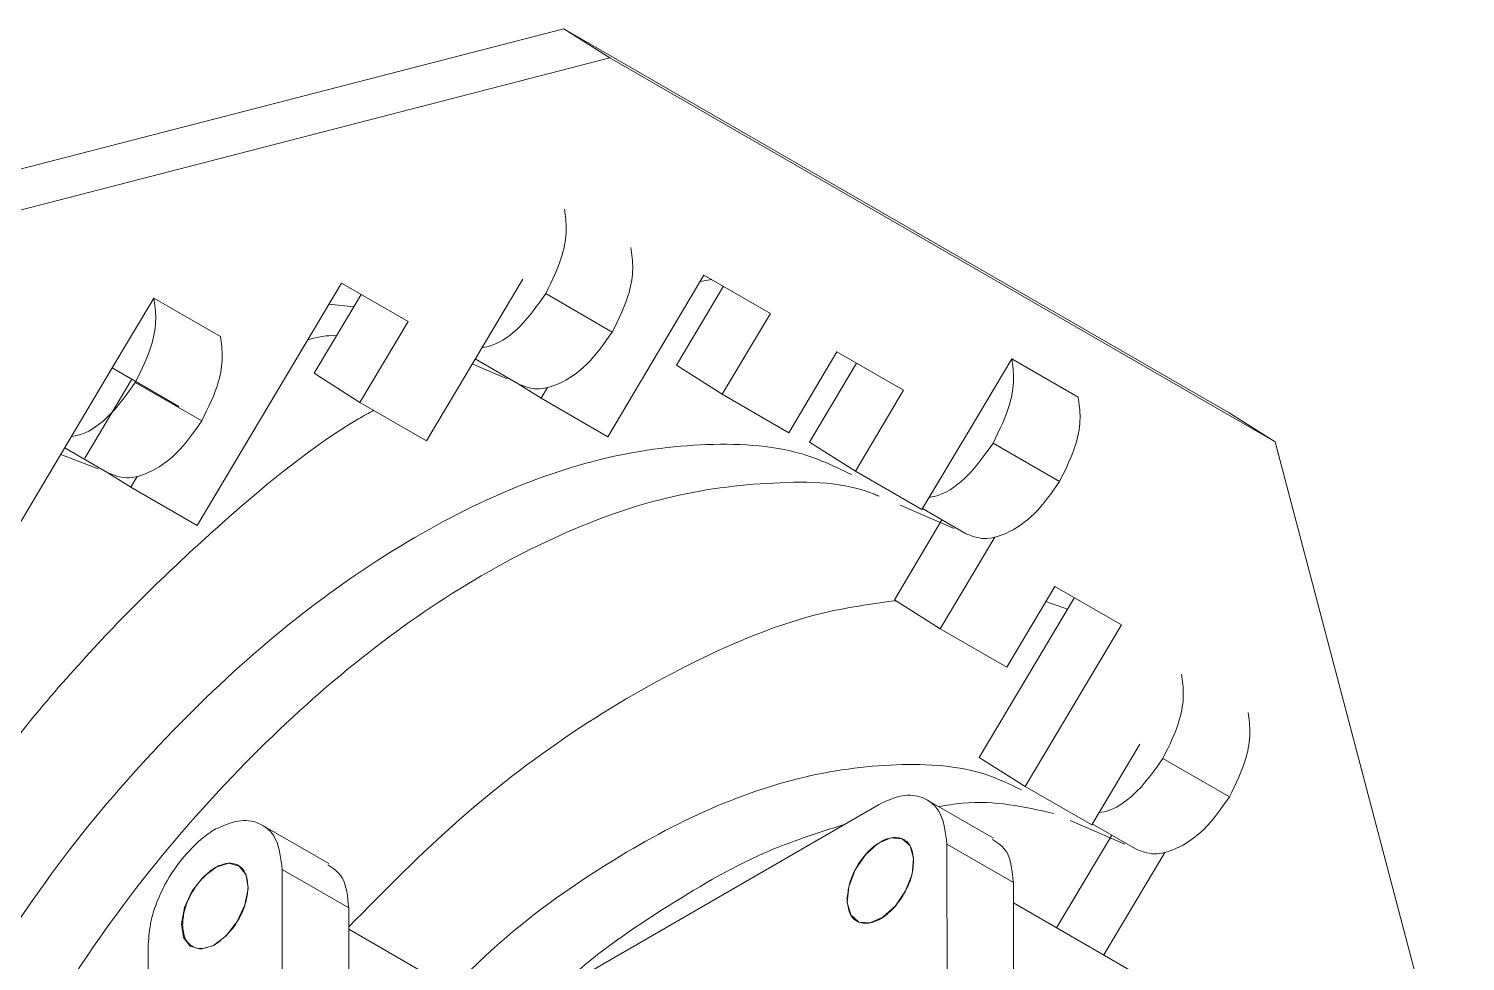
# Model space of a CAD drawing. Header units: inches. Extents: x 0 to 44.3, y 0 to 33.7.
# Drawn here: x 29.062 to 30.016, y 15.951 to 16.571 of the extents above; entities that cross this region are included whole.
import ezdxf

# ---------------------------------------------------------------- set-up
doc = ezdxf.new("R2010")
doc.units = ezdxf.units.IN
doc.header["$MEASUREMENT"] = 0

msp = doc.modelspace()

# ---------------------------------------------------------------- linework, layer by layer
at = {"color": 7, "linetype": 'Continuous', "lineweight": 15}
for p, q in [((29.41731, 16.57068), (28.85598, 16.42577)), ((29.44783, 16.55139), (29.41731, 16.57068)), ((29.85925, 16.31555), (29.41731, 16.57068)), ((29.44783, 16.55139), (28.8865, 16.40648)), ((29.88977, 16.29626), (29.44783, 16.55139)), ((29.44643, 16.29967), (29.51036, 16.40706)), ((29.51036, 16.40706), (29.55456, 16.38155)), ((29.17376, 16.24064), (29.26966, 16.40173)), ((29.26966, 16.40173), (29.31385, 16.37621)), ((29.32608, 16.29701), (29.39001, 16.40439)), ((29.5233, 16.3996), (29.49208, 16.34715)), ((29.50782, 16.40279), (29.51552, 16.40409)), ((29.11734, 16.34536), (29.14499, 16.39181)), ((29.18919, 16.3663), (29.14499, 16.39181)), ((29.28259, 16.39426), (29.25137, 16.34181)), ((29.27767, 16.386), (29.26138, 16.38782)), ((29.44946, 16.36924), (29.40527, 16.39475)), ((29.31385, 16.37621), (29.28189, 16.32252)), ((29.55456, 16.38155), (29.52259, 16.32786)), ((29.37956, 16.33804), (29.35645, 16.34802)), ((29.38698, 16.33483), (29.35842, 16.35132)), ((29.56679, 16.30234), (29.59875, 16.35604)), ((29.61169, 16.34857), (29.58046, 16.29612)), ((29.59875, 16.35604), (29.64295, 16.33052)), ((29.68715, 16.30501), (29.71483, 16.35148)), ((29.75902, 16.32597), (29.71483, 16.35148)), ((29.02144, 16.18428), (29.11734, 16.34536)), ((29.13027, 16.3379), (29.09905, 16.28545)), ((29.11734, 16.34536), (29.16153, 16.31985)), ((29.28189, 16.32252), (29.25137, 16.34181)), ((29.52259, 16.32786), (29.49208, 16.34715)), ((29.17679, 16.3102), (29.1326, 16.33572)), ((29.38698, 16.33483), (29.38698, 16.33483)), ((29.40224, 16.32519), (29.38702, 16.33481)), ((29.40652, 16.33237), (29.40224, 16.32519)), ((29.64295, 16.33052), (29.61098, 16.27683)), ((29.28189, 16.32252), (29.32608, 16.29701)), ((29.40224, 16.32519), (29.44643, 16.29967)), ((29.52259, 16.32786), (29.56679, 16.30234)), ((29.88977, 16.29626), (29.85925, 16.31555)), ((29.65518, 16.25132), (29.68714, 16.30501)), ((29.68714, 16.30501), (29.68715, 16.30501)), ((29.68714, 16.30501), (29.68715, 16.30501)), ((29.11431, 16.2758), (29.08574, 16.29229)), ((29.61098, 16.27683), (29.58046, 16.29612)), ((29.7466, 16.26988), (29.70241, 16.29539)), ((30.01614, 15.81679), (29.88977, 16.29626)), ((29.10795, 16.27827), (29.08312, 16.28788)), ((29.12957, 16.26616), (29.11431, 16.2758)), ((29.13384, 16.27334), (29.12957, 16.26616)), ((29.61098, 16.27683), (29.65518, 16.25132)), ((29.12957, 16.26616), (29.17376, 16.24064)), ((29.6765, 16.23874), (29.64081, 16.25412)), ((29.68416, 16.23544), (29.65556, 16.25196)), ((29.66849, 16.24449), (29.63689, 16.19141)), ((29.70364, 16.23298), (29.6674, 16.17211)), ((29.7116, 16.1466), (29.74356, 16.20029)), ((29.74356, 16.20029), (29.78776, 16.17478)), ((29.6674, 16.17211), (29.63689, 16.19141)), ((29.7565, 16.19283), (29.69331, 16.08669)), ((29.73758, 16.19024), (29.75195, 16.18519)), ((29.6674, 16.17211), (29.7116, 16.1466)), ((29.78776, 16.17478), (29.72383, 16.06739)), ((29.76802, 16.04188), (29.79999, 16.09557)), ((29.72383, 16.06739), (29.69331, 16.08669)), ((29.85944, 16.06041), (29.81525, 16.08593)), ((29.72383, 16.06739), (29.76802, 16.04188)), ((29.62631, 16.05529), (29.39256, 15.92011)), ((29.70266, 16.03298), (29.65847, 16.05849)), ((29.78993, 16.02905), (29.75368, 16.0447)), ((29.79696, 16.02601), (29.76839, 16.0425)), ((29.18527, 16.03873), (29.18458, 16.03833)), ((29.18605, 16.03924), (29.18483, 16.03853)), ((29.18483, 16.03853), (29.18488, 16.0385)), ((29.26112, 16.01616), (29.21692, 16.04167)), ((29.78133, 16.03504), (29.74469, 15.97349)), ((29.67211, 15.59553), (29.67177, 16.02913)), ((29.67177, 16.02913), (29.71596, 16.00362)), ((29.81649, 16.02355), (29.77595, 15.95545)), ((29.18569, 16.01351), (29.18545, 16.01337)), ((29.18771, 16.01456), (29.18771, 16.01456)), ((29.22991, 15.57828), (29.23021, 16.01224)), ((29.23021, 16.01224), (29.27441, 15.98673)), ((29.7163, 15.57002), (29.71596, 16.00362)), ((29.2741, 15.55276), (29.27441, 15.98673)), ((29.8642, 15.9045), (29.71598, 15.99007)), ((29.4075, 15.89574), (29.2744, 15.97258)), ((29.14124, 15.96237), (29.14119, 15.89816)), ((29.18541, 15.96232), (29.18566, 15.96246))]:
    msp.add_line(p, q, dxfattribs=at)
at = {"color": 8, "linetype": 'Continuous', "lineweight": 15}
msp.add_line((29.60548, 15.99221), (29.60551, 15.9922), dxfattribs=at)
at = {"color": 7, "linetype": 'Continuous', "lineweight": 15, "flags": 128}
for points in [[(29.62591, 16.02946), (29.63447, 16.03322), (29.64198, 16.03268), (29.64731, 16.02792), (29.64964, 16.01968), (29.64861, 16.0092), (29.64438, 15.99808), (29.6376, 15.98802), (29.6293, 15.98054), (29.62074, 15.97679), (29.61322, 15.97733), (29.6079, 15.98208), (29.60557, 15.99032), (29.6066, 16.0008), (29.61082, 16.01192), (29.6176, 16.02198), (29.62591, 16.02946)], [(29.2075, 15.99952), (29.20547, 15.98867), (29.20038, 15.9777), (29.19301, 15.96827), (29.18449, 15.96182), (29.17611, 15.95934), (29.16915, 15.9612), (29.16467, 15.96712), (29.16335, 15.97619), (29.16539, 15.98705), (29.17048, 15.99802), (29.17784, 16.00745), (29.18636, 16.01389), (29.19474, 16.01638), (29.2017, 16.01452), (29.20618, 16.0086), (29.2075, 15.99952)]]:
    msp.add_lwpolyline(points, dxfattribs=at)
at = {"color": 7, "linetype": 'Continuous', "lineweight": 15}
for points, knots in [([(29.41766, 16.45085), (29.4183, 16.44636), (29.41958, 16.43739), (29.41663, 16.41777), (29.40961, 16.40354), (29.40527, 16.39475)], [0, 0, 0, 0, 0.276452, 0.553215, 1, 1, 1, 1]), ([(29.46186, 16.42533), (29.4625, 16.42085), (29.46378, 16.41188), (29.46082, 16.39226), (29.4538, 16.37802), (29.44946, 16.36924)], [0, 0, 0, 0, 0.276452, 0.553215, 1, 1, 1, 1]), ([(29.14499, 16.39181), (29.14563, 16.38733), (29.14691, 16.37836), (29.14396, 16.35874), (29.13693, 16.3445), (29.1326, 16.33572)], [0, 0, 0, 0, 0.276451, 0.55321, 1, 1, 1, 1]), ([(29.40527, 16.39475), (29.39995, 16.38723), (29.38948, 16.37243), (29.37333, 16.36072), (29.3651, 16.3592), (29.36286, 16.35878)], [0, 0, 0, 0, 0.429324, 0.844269, 1, 1, 1, 1]), ([(29.26618, 16.3667), (29.26607, 16.36671), (29.26028, 16.36738), (29.25371, 16.36573), (29.24727, 16.36412)], [0, 0, 0, 0, 0.019815, 1, 1, 1, 1]), ([(29.44946, 16.36924), (29.44411, 16.36161), (29.43359, 16.34661), (29.41504, 16.33429), (29.39878, 16.33), (29.39096, 16.3332), (29.38698, 16.33483)], [0, 0, 0, 0, 0.2837087, 0.5579154, 0.7750215, 1, 1, 1, 1]), ([(29.18919, 16.3663), (29.18983, 16.36182), (29.19111, 16.35285), (29.18815, 16.33322), (29.18113, 16.31899), (29.17679, 16.3102)], [0, 0, 0, 0, 0.276451, 0.55321, 1, 1, 1, 1]), ([(29.71483, 16.35148), (29.71547, 16.347), (29.71675, 16.33803), (29.71379, 16.31841), (29.70675, 16.30418), (29.70241, 16.29539)], [0, 0, 0, 0, 0.276333, 0.552937, 1, 1, 1, 1]), ([(29.1326, 16.33572), (29.12727, 16.32819), (29.11681, 16.3134), (29.10066, 16.30168), (29.09243, 16.30016), (29.09018, 16.29975)], [0, 0, 0, 0, 0.429326, 0.844277, 1, 1, 1, 1]), ([(29.75902, 16.32597), (29.75966, 16.32148), (29.76094, 16.31252), (29.75799, 16.2929), (29.75095, 16.27867), (29.7466, 16.26988)], [0, 0, 0, 0, 0.276333, 0.552937, 1, 1, 1, 1]), ([(28.95405, 15.95514), (28.97782, 15.99253), (29.02471, 16.0663), (29.10631, 16.16397), (29.19197, 16.24575), (29.25454, 16.2969), (29.28764, 16.31536), (29.29102, 16.31725)], [0, 0, 0, 0, 0.250826, 0.494894, 0.734942, 0.972897, 1, 1, 1, 1]), ([(29.17679, 16.3102), (29.17144, 16.30257), (29.16092, 16.28757), (29.14237, 16.27526), (29.12611, 16.27097), (29.11829, 16.27417), (29.11431, 16.2758)], [0, 0, 0, 0, 0.283707, 0.557916, 0.775023, 1, 1, 1, 1]), ([(29.60854, 16.27449), (29.59906, 16.27909), (29.57039, 16.29299), (29.51347, 16.29684), (29.44141, 16.28729), (29.36596, 16.2601), (29.28998, 16.21772), (29.21503, 16.16117), (29.14304, 16.09158), (29.07444, 16.00999), (29.03506, 15.94802), (29.0151, 15.91661)], [0, 0, 0, 0, 0.059208, 0.179065, 0.296953, 0.413848, 0.530456, 0.645305, 0.761153, 0.878939, 1, 1, 1, 1]), ([(29.70241, 16.29539), (29.69709, 16.28786), (29.68664, 16.27306), (29.67048, 16.26133), (29.66224, 16.25981), (29.65998, 16.25939)], [0, 0, 0, 0, 0.4290024, 0.8435598, 1, 1, 1, 1]), ([(29.62676, 16.26017), (29.62573, 16.26062), (29.60516, 16.26966), (29.55734, 16.27067), (29.48569, 16.26195), (29.41013, 16.23454), (29.33418, 16.19222), (29.25922, 16.13565), (29.18724, 16.06606), (29.11864, 15.98448), (29.07925, 15.9225), (29.05929, 15.89109)], [0, 0, 0, 0, 0.0066285, 0.1331837, 0.2576607, 0.3810889, 0.5042137, 0.6254814, 0.7478038, 0.8721727, 1, 1, 1, 1]), ([(29.7466, 16.26988), (29.74126, 16.26224), (29.73075, 16.24723), (29.7122, 16.23491), (29.69595, 16.23062), (29.68813, 16.23382), (29.68416, 16.23544)], [0, 0, 0, 0, 0.283785, 0.558014, 0.775118, 1, 1, 1, 1]), ([(29.2744, 15.97413), (29.2986, 15.99867), (29.34828, 16.04904), (29.42811, 16.10893), (29.50915, 16.15475), (29.58017, 16.183), (29.62148, 16.18858), (29.63786, 16.19079)], [0, 0, 0, 0, 0.207832, 0.426497, 0.644516, 0.859078, 1, 1, 1, 1]), ([(29.82764, 16.14202), (29.82828, 16.13754), (29.82956, 16.12857), (29.82661, 16.10895), (29.81958, 16.09471), (29.81525, 16.08593)], [0, 0, 0, 0, 0.276451, 0.553212, 1, 1, 1, 1]), ([(29.87183, 16.11651), (29.87247, 16.11203), (29.87376, 16.10306), (29.8708, 16.08343), (29.86378, 16.0692), (29.85944, 16.06041)], [0, 0, 0, 0, 0.276451, 0.553212, 1, 1, 1, 1]), ([(29.72135, 16.06509), (29.71384, 16.0687), (29.68902, 16.08064), (29.63893, 16.08385), (29.57414, 16.07533), (29.50619, 16.05101), (29.43797, 16.01242), (29.3827, 15.97257), (29.35222, 15.94231), (29.34288, 15.93304)], [0, 0, 0, 0, 0.075608, 0.249602, 0.420741, 0.59044, 0.759723, 0.926454, 1, 1, 1, 1]), ([(29.81525, 16.08593), (29.80992, 16.0784), (29.79946, 16.06361), (29.78331, 16.05189), (29.77508, 16.05037), (29.77283, 16.04996)], [0, 0, 0, 0, 0.429319, 0.844264, 1, 1, 1, 1]), ([(29.67177, 16.02913), (29.67089, 16.03644), (29.66915, 16.0508), (29.65701, 16.06084), (29.64218, 16.0626), (29.63167, 16.05776), (29.62631, 16.05529)], [0, 0, 0, 0, 0.283704, 0.557917, 0.775026, 1, 1, 1, 1]), ([(29.74255, 16.0495), (29.72315, 16.0539), (29.69906, 16.05935), (29.67162, 16.05487), (29.66627, 16.05399)], [0, 0, 0, 0, 0.80501, 1, 1, 1, 1]), ([(29.85944, 16.06041), (29.85409, 16.05278), (29.84357, 16.03778), (29.82502, 16.02547), (29.80875, 16.02118), (29.80094, 16.02438), (29.79696, 16.02601)], [0, 0, 0, 0, 0.283705, 0.557911, 0.775019, 1, 1, 1, 1]), ([(29.23021, 16.01224), (29.22936, 16.01949), (29.22768, 16.03374), (29.21578, 16.04386), (29.20119, 16.04583), (29.1908, 16.04122), (29.18551, 16.03887)], [0, 0, 0, 0, 0.283859, 0.558131, 0.775209, 1, 1, 1, 1]), ([(29.60353, 16.04211), (29.58582, 16.03652), (29.54579, 16.02388), (29.48222, 15.98622), (29.43526, 15.95409), (29.41274, 15.93227), (29.41149, 15.93105)], [0, 0, 0, 0, 0.279915, 0.632398, 0.979564, 1, 1, 1, 1]), ([(29.17805, 16.03372), (29.17733, 16.03313), (29.17604, 16.0321), (29.17477, 16.03098), (29.17422, 16.03049)], [0, 0, 0, 0, 0.562935, 1, 1, 1, 1]), ([(29.18119, 16.03604), (29.1806, 16.03563), (29.17955, 16.03489), (29.17851, 16.03408), (29.17805, 16.03372)], [0, 0, 0, 0, 0.558837, 1, 1, 1, 1]), ([(29.18326, 16.03746), (29.18287, 16.0372), (29.18218, 16.03675), (29.1815, 16.03626), (29.18119, 16.03604)], [0, 0, 0, 0, 0.559064, 1, 1, 1, 1]), ([(29.18458, 16.03833), (29.18433, 16.03818), (29.18389, 16.03791), (29.18345, 16.03759), (29.18326, 16.03746)], [0, 0, 0, 0, 0.558983, 1, 1, 1, 1]), ([(29.18483, 16.03853), (29.18491, 16.03858), (29.18506, 16.03867), (29.1852, 16.03871), (29.18527, 16.03873)], [0, 0, 0, 0, 0.55489, 1, 1, 1, 1]), ([(29.18551, 16.03887), (29.18561, 16.03895), (29.18579, 16.03909), (29.18597, 16.03919), (29.18605, 16.03924)], [0, 0, 0, 0, 0.530754, 1, 1, 1, 1]), ([(29.64968, 16.01777), (29.64933, 16.02097), (29.64866, 16.02727), (29.64354, 16.03271), (29.63631, 16.03421), (29.62756, 16.03118), (29.61882, 16.0241), (29.61159, 16.01423), (29.60649, 16.00288), (29.60582, 15.99581), (29.60548, 15.99221)], [0, 0, 0, 0, 0.1272008, 0.25, 0.3727992, 0.5, 0.6272008, 0.75, 0.8727992, 1, 1, 1, 1]), ([(29.17422, 16.03049), (29.16917, 16.0253), (29.15913, 16.01499), (29.14872, 15.99606), (29.14238, 15.97792), (29.14162, 15.96761), (29.14124, 15.96237)], [0, 0, 0, 0, 0.279528, 0.55585, 0.7747, 1, 1, 1, 1]), ([(29.71596, 16.00362), (29.71523, 16.01116), (29.71393, 16.02441), (29.70567, 16.02982), (29.7021, 16.03216)], [0, 0, 0, 0, 0.568323, 1, 1, 1, 1]), ([(29.18545, 16.01337), (29.18499, 16.01308), (29.18418, 16.01255), (29.18338, 16.01196), (29.18303, 16.0117)], [0, 0, 0, 0, 0.5618923, 1, 1, 1, 1]), ([(29.18771, 16.01456), (29.18734, 16.01438), (29.18667, 16.01405), (29.18599, 16.01368), (29.18569, 16.01351)], [0, 0, 0, 0, 0.551796, 1, 1, 1, 1]), ([(29.20753, 16.00058), (29.20716, 16.00394), (29.20642, 16.01054), (29.2012, 16.01554), (29.19477, 16.01701), (29.19008, 16.01538), (29.18771, 16.01456)], [0, 0, 0, 0, 0.285031, 0.560371, 0.777371, 1, 1, 1, 1]), ([(29.27441, 15.98673), (29.27369, 15.99419), (29.27242, 16.00747), (29.2642, 16.01299), (29.2606, 16.01541)], [0, 0, 0, 0, 0.562241, 1, 1, 1, 1]), ([(29.60548, 15.99221), (29.60583, 15.98901), (29.6065, 15.98271), (29.61162, 15.97727), (29.61886, 15.97577), (29.6276, 15.9788), (29.63634, 15.98588), (29.64357, 15.99574), (29.64868, 16.0071), (29.64934, 16.01417), (29.64968, 16.01777)], [0, 0, 0, 0, 0.127201, 0.25, 0.372799, 0.5, 0.627201, 0.75, 0.872799, 1, 1, 1, 1]), ([(29.18303, 16.0117), (29.18015, 16.00916), (29.17445, 16.00414), (29.16837, 15.99396), (29.16468, 15.98405), (29.16424, 15.97839), (29.16402, 15.97551)], [0, 0, 0, 0, 0.280288, 0.555077, 0.773456, 1, 1, 1, 1]), ([(29.18767, 15.96373), (29.19067, 15.96625), (29.1966, 15.97121), (29.20297, 15.98165), (29.20683, 15.99182), (29.20729, 15.99763), (29.20753, 16.00058)], [0, 0, 0, 0, 0.281471, 0.556505, 0.774637, 1, 1, 1, 1]), ([(29.16402, 15.97551), (29.16438, 15.97221), (29.16509, 15.96574), (29.17013, 15.96075), (29.17635, 15.95915), (29.1809, 15.9606), (29.1832, 15.96133)], [0, 0, 0, 0, 0.285335, 0.561169, 0.778211, 1, 1, 1, 1]), ([(29.1832, 15.96133), (29.18361, 15.96149), (29.18435, 15.96177), (29.18509, 15.96215), (29.18541, 15.96232)], [0, 0, 0, 0, 0.561855, 1, 1, 1, 1]), ([(29.18566, 15.96246), (29.18604, 15.96269), (29.18671, 15.96309), (29.18738, 15.96354), (29.18767, 15.96373)], [0, 0, 0, 0, 0.568916, 1, 1, 1, 1])]:
    msp.add_open_spline(points, degree=3, knots=knots, dxfattribs=at)

doc.saveas('drawing.dxf')
